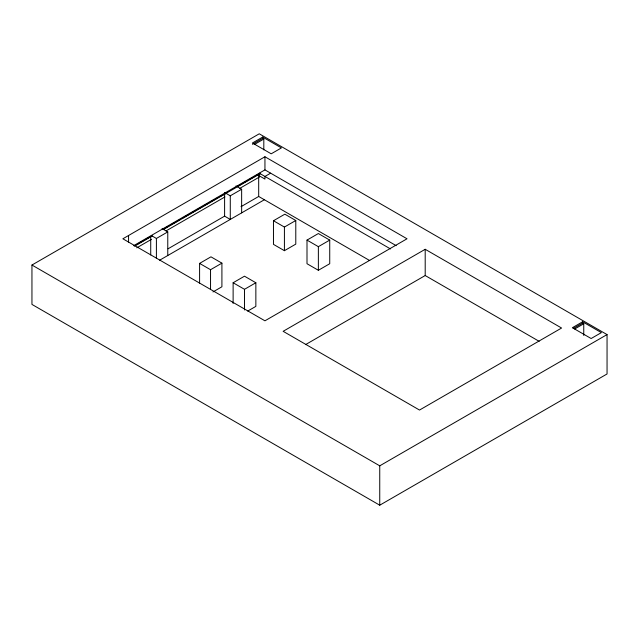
<?xml version="1.0" encoding="UTF-8"?>
<svg xmlns="http://www.w3.org/2000/svg" width="639" height="639" viewBox="0 0 639 639"><rect width="100%" height="100%" fill="white"/><g stroke="black" fill="none" stroke-linecap="round" stroke-linejoin="round"><path stroke-width="0.96" d="M31.95 265.033L259.258 133.799L607.05 334.588L607.05 373.967L379.742 505.201L31.95 304.412L31.95 265.033L379.742 465.831L607.05 334.588M262.669 137.081L252.445 142.984L271.2 153.815L281.424 147.905L262.669 137.081L262.669 138.391L252.445 144.294M254.713 144.294L263.811 139.046L263.811 149.877M264.945 156.763L122.872 238.786L264.945 320.81L407.019 238.786L264.945 156.763L264.945 169.886L133.607 245.711M136.411 244.753L149.877 236.981M163.8 228.938L168.936 225.974M170.653 224.984L180.07 219.544M181.78 218.562L214.321 199.775M216.038 198.785L217.747 197.794M219.457 196.804L226.038 193.361M237.644 186.308L258.691 174.151L258.691 196.469L369.741 260.576M134.478 246.215L152.162 236.007L150.724 236.494L150.724 254.921M163.528 229.449L260.129 173.672L258.691 175.469L264.945 179.08L264.945 176.452L270.624 173.169M136.746 247.844L151.443 239.353M166.132 230.871L224.912 196.94M239.609 188.457L259.49 176.979M151.291 235.511L156.403 238.459L167.769 231.901L167.769 255.52M224.601 192.531L230.28 195.806L241.646 189.248L241.646 212.867M168.081 248.779L224.601 216.15L230.28 219.433L230.28 195.806M241.015 206.669L258.691 196.469M159.654 260.209L264.378 199.743M199.592 283.085L199.592 263.396L210.958 256.83L221.909 263.156L221.909 286.775L212.979 291.935M273.468 220.743L284.834 214.185L295.785 220.503L295.785 244.122L284.419 250.688L273.468 244.37L273.468 220.743L284.419 227.061L295.785 220.503M199.592 263.396L210.543 269.714L221.909 263.156M233.123 303.421L233.123 282.75L244.489 276.192L255.856 282.75L255.856 306.377L247.732 311.065M307 240.104L318.366 233.539L329.732 240.104L329.732 263.723L318.366 270.289L307 263.723L307 240.104L318.366 246.662L329.732 240.104M233.123 282.75L244.489 289.315L255.856 282.75M425.199 249.29L283.133 331.314L419.519 410.054L561.585 328.031L425.199 249.29L425.199 275.537L305.514 344.637M582.616 321.792L572.384 327.703L591.139 338.526L601.371 332.623L582.616 321.792L582.616 323.11L573.239 328.526M574.661 329.013L583.75 323.765L583.75 335.427M262.669 138.391L263.811 139.046M582.616 323.11L583.75 323.765M264.945 169.886L396.172 245.656M259.258 173.169L390.493 248.93M425.199 275.537L539.14 341.322M235.967 185.965L241.646 189.248M162.082 228.618L167.769 231.901M379.742 465.831L379.742 505.201M318.366 246.662L318.366 270.289M284.419 227.061L284.419 250.688M244.489 289.315L244.489 309.987M224.601 193.841L224.601 216.15M210.543 269.714L210.543 289.403M156.403 238.459L156.403 258.148M128.559 235.511L128.559 242.069"/></g></svg>
